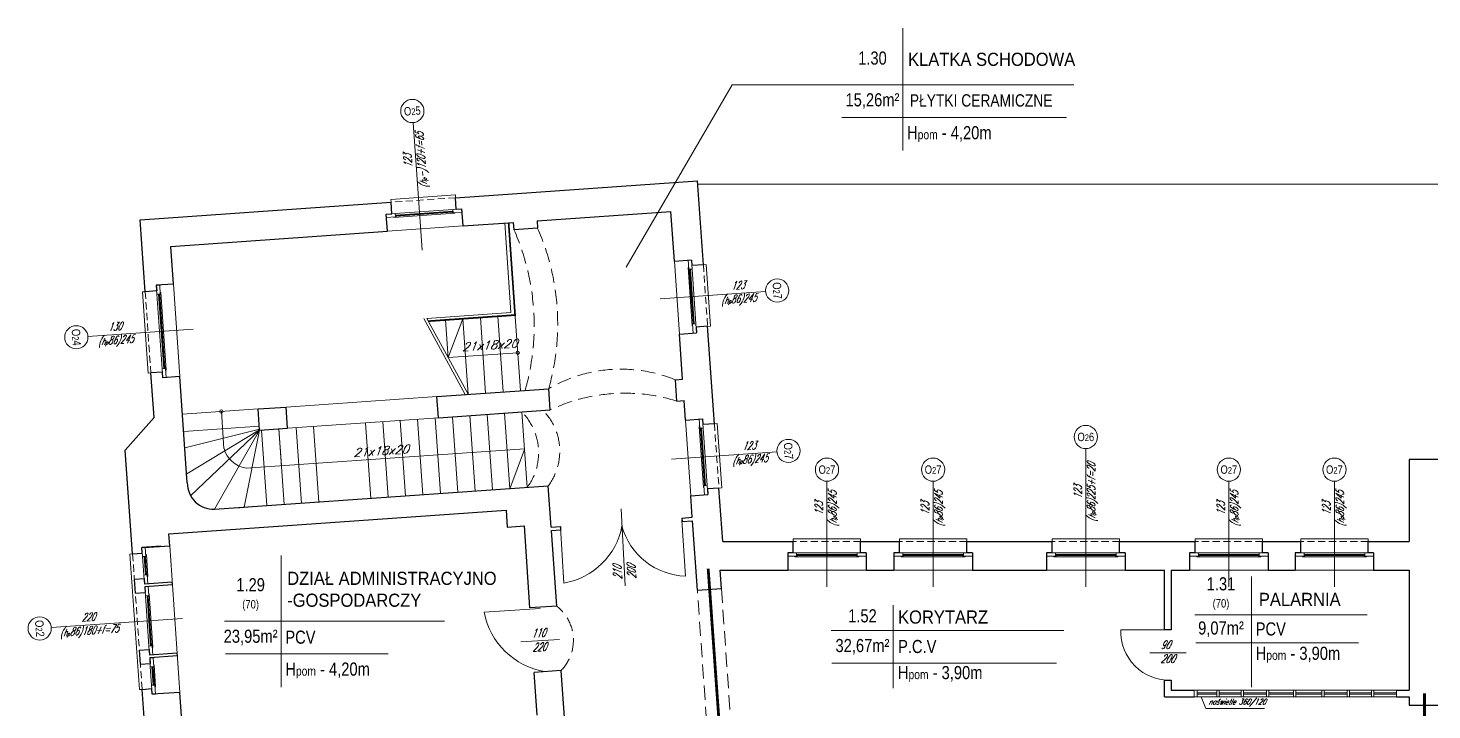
# Model space of a CAD drawing. Header units: millimetres. Extents: x -18485 to 40303, y -22087 to 35064.
# Drawn here: x 1545 to 4046, y 18745 to 19961 of the extents above; entities that cross this region are included whole.
import ezdxf

# ---------------------------------------------------------------- set-up
doc = ezdxf.new("R2010")
doc.units = ezdxf.units.MM
doc.linetypes.add('ACAD_ISO12W100', pattern=[21, 12, -3, 0, -3, 0, -3])
doc.linetypes.add('DASHED', pattern=[19.05, 12.7, -6.35])
for name, color, linetype, lineweight in [('01 parter - ściany', 2, 'Continuous', 25), ('03-01_okna', 5, 'Continuous', 15), ('03_drzwi', 1, 'Continuous', 0), ('04-1_widok', 251, 'Continuous', 5), ('04-2_nad', 251, 'DASHED', 5), ('05-03_opis', 10, 'Continuous', 5), ('inw03-02_schody', 6, 'Continuous', 5)]:
    doc.layers.add(name, color=color, linetype=linetype, lineweight=lineweight)
doc.styles.add('ariel', font='arial.ttf', dxfattribs={"width": 0.8})
doc.styles.add('ariel_wym', font='simplex.shx', dxfattribs={"width": 0.65, "oblique": 25})

msp = doc.modelspace()

# ---------------------------------------------------------------- linework, layer by layer
at = {"layer": '01 parter - ściany'}
for p, q in [((2306.5, 19658.2), (2737.4, 19688.3)), ((2747.9, 19538.7), (2737.4, 19688.3)), ((2307.9, 19637.7), (2306.5, 19658.2)), ((1744.9, 19618.9), (2191.8, 19650.2)), ((2183.2, 19629), (2193.2, 19629.7)), ((2185.3, 19598.6), (2183.2, 19629)), ((2193.2, 19629.7), (2191.8, 19650.2)), ((2307.9, 19637.7), (2317.9, 19638.4)), ((2320, 19608), (2317.9, 19638.4)), ((2451.7, 19617.2), (2690.1, 19633.9)), ((2696.3, 19545), (2690.1, 19633.9)), ((1753.8, 19490.7), (1744.9, 19618.9)), ((2320, 19608), (2409.8, 19614.3)), ((2410.7, 19601.3), (2409.8, 19614.3)), ((2452.6, 19604.2), (2410.7, 19601.3)), ((2451.7, 19617.2), (2452.6, 19604.2)), ((1799.3, 19571.6), (2185.3, 19598.6)), ((1804, 19504.3), (1799.3, 19571.6)), ((2696.3, 19545), (2726.7, 19547.3)), ((2696.3, 19545), (2726.7, 19547.3)), ((2726.7, 19547.1), (2727.5, 19537.2)), ((2747.9, 19538.7), (2727.4, 19537.2)), ((1804, 19504.3), (1773.6, 19502.1)), ((1774.3, 19492.1), (1753.8, 19490.7)), ((1773.6, 19502.1), (1774.3, 19492.1)), ((2755.6, 19429.1), (2735.1, 19427.6)), ((2767.7, 19255.4), (2755.6, 19429.1)), ((2705.4, 19415.3), (2735.8, 19417.7)), ((2711, 19334.6), (2705.4, 19415.3)), ((2735.1, 19427.4), (2735.8, 19417.4)), ((1784.4, 19347.5), (1763.9, 19346.1)), ((1769.5, 19266.8), (1763.9, 19346.1)), ((1785.1, 19337.5), (1784.4, 19347.5)), ((1815.5, 19339.7), (1785.1, 19337.5)), ((1828.8, 19150.2), (1815.5, 19339.7)), ((2698.1, 19333.7), (2711, 19334.6)), ((2698.1, 19333.7), (2711, 19334.6)), ((2698.1, 19333.7), (2711, 19334.6)), ((2700.7, 19295.8), (2698.1, 19333.7)), ((2273.5, 19304), (2472.6, 19317.9)), ((2276.2, 19266.1), (2273.5, 19304)), ((2475.3, 19280), (2472.6, 19317.9)), ((1954.9, 19281.7), (2004.8, 19285.2)), ((1957.5, 19243.8), (1954.9, 19281.7)), ((2007.4, 19247.3), (2004.8, 19285.2)), ((2276.2, 19266.1), (2475.3, 19280)), ((2700.7, 19295.8), (2713.7, 19296.7)), ((2700.7, 19295.8), (2713.7, 19296.7)), ((2700.7, 19295.8), (2713.7, 19296.7)), ((2716.1, 19261.7), (2713.7, 19296.7)), ((1769.5, 19266.8), (1718.4, 19208.1)), ((2716.1, 19261.7), (2746.5, 19264)), ((2746.5, 19264), (2747.2, 19254)), ((2767.8, 19255.4), (2747.3, 19253.9)), ((1957.5, 19243.8), (2007.4, 19247.3)), ((1731.4, 19023.4), (1718.4, 19208.1)), ((4134.2, 19191.5), (4005.3, 19191.5)), ((4005.3, 19191.5), (4005.3, 19045.5)), ((1877.2, 19102.9), (2471.7, 19144.5)), ((2476.9, 19071.1), (2471.7, 19144.5)), ((2725.6, 19127), (2755.9, 19129.1)), ((2775.7, 19140.8), (2755.2, 19139.1)), ((2755.2, 19139.1), (2755.9, 19129.1)), ((2782.4, 19045.5), (2775.7, 19140.8)), ((1915.2, 19105.5), (1945.1, 19107.6)), ((2728.2, 19088.6), (2725.6, 19127)), ((1796, 19059.1), (2396.6, 19101.1)), ((2396.6, 19101.1), (2398.7, 19071.1)), ((2709.5, 19087.3), (2728.2, 19088.6)), ((2709.5, 19087.3), (2710, 19081.3)), ((2710, 19081.3), (2728.7, 19082.6)), ((2737.3, 18958.5), (2728.7, 19082.6)), ((1797.5, 19038), (1796, 19059.1)), ((2398.7, 19071.1), (2429.4, 19073.3)), ((2438.8, 18927.1), (2429.4, 19073.3)), ((2476.9, 19071.1), (2493.3, 19072.2)), ((2477.3, 19065.1), (2493.7, 19066.2)), ((2486.7, 18930.4), (2477.3, 19065.1)), ((2493.3, 19072.2), (2493.7, 19066.2)), ((1781.7, 19036.9), (1748, 19034.6)), ((1748.7, 19024.6), (1748, 19034.6)), ((1751.3, 19034.8), (1797.6, 19038)), ((2782.4, 19045.5), (2908.1, 19045.5)), ((2908.1, 19025.4), (2908.1, 19045.5)), ((3028.1, 19045.5), (3097.1, 19045.5)), ((3028.1, 19025.4), (3028.1, 19045.5)), ((3097.1, 19025.4), (3097.1, 19045.5)), ((3217.1, 19045.5), (3369.1, 19045.5)), ((3217.1, 19025.4), (3217.1, 19045.5)), ((3369.1, 19025.4), (3369.1, 19045.5)), ((3489.1, 19045.5), (3623.8, 19045.5)), ((3489.1, 19025.4), (3489.1, 19045.5)), ((3623.8, 19025.5), (3623.8, 19045.5)), ((3743.8, 19045.5), (3811.8, 19045.5)), ((3743.8, 19025.5), (3743.8, 19045.5)), ((3811.8, 19025.5), (3811.8, 19045.5)), ((3931.8, 19045.5), (4005.3, 19045.5)), ((3931.8, 19025.5), (3931.8, 19045.5)), ((1731.6, 19023.4), (1748.7, 19024.6)), ((2898.1, 19025.4), (2898.1, 18994.5)), ((2908.1, 19025.4), (2898.1, 19025.4)), ((3038.1, 19025.4), (3028.1, 19025.4)), ((3038.1, 19025.4), (3038.1, 18994.5)), ((3087.1, 19025.4), (3087.1, 18994.5)), ((3097.1, 19025.4), (3087.1, 19025.4)), ((3227.1, 19025.4), (3217.1, 19025.4)), ((3227.1, 19025.4), (3227.1, 18994.5)), ((3359.1, 19025.4), (3359.1, 18994.5)), ((3369.1, 19025.4), (3359.1, 19025.4)), ((3499.1, 19025.5), (3489.1, 19025.5)), ((3499.1, 19025.4), (3499.1, 18994.5)), ((3613.8, 19025.5), (3613.8, 18994.5)), ((3623.8, 19025.5), (3613.8, 19025.5)), ((3753.8, 19025.5), (3743.8, 19025.5)), ((3753.8, 19025.5), (3753.8, 18994.5)), ((3801.8, 19025.5), (3801.8, 18994.5)), ((3811.8, 19025.5), (3801.8, 19025.5)), ((3941.8, 19025.5), (3931.8, 19025.5)), ((3941.8, 19025.5), (3941.8, 18994.5)), ((1734.7, 18978.5), (1751.9, 18979.7)), ((1736.4, 18953.6), (1734.7, 18978.5)), ((1751.9, 18979.7), (1752.6, 18969.7)), ((2780.2, 18961.5), (2777.9, 18994.5)), ((2777.9, 18994.5), (2898.1, 18994.5)), ((3038.1, 18994.5), (3087.1, 18994.5)), ((3227.1, 18994.5), (3359.1, 18994.5)), ((3499.1, 18994.5), (3569.3, 18994.5)), ((3569.3, 18888.1), (3569.3, 18994.5)), ((3581.3, 18994.5), (3613.8, 18994.5)), ((3581.3, 18994.5), (3581.4, 18888.1)), ((3753.8, 18994.5), (3801.8, 18994.5)), ((3941.8, 18994.5), (4005.3, 18994.5)), ((4005.3, 18994.5), (4005.3, 18780.5)), ((1736.4, 18953.6), (1753.7, 18954.8)), ((1802, 18973.2), (1752.6, 18969.7)), ((1802.3, 18968.2), (1752.9, 18964.7)), ((1752.9, 18964.7), (1753.6, 18954.8)), ((1802.3, 18968.2), (1802, 18973.2)), ((2737.3, 18958.5), (2780.2, 18961.5)), ((2486.7, 18930.4), (2438.8, 18927.1)), ((3581.4, 18888.1), (3569.3, 18888.1)), ((1743.6, 18851.8), (1760.8, 18853)), ((1760.8, 18853), (1761.5, 18843.1)), ((1745.3, 18826.9), (1743.6, 18851.8)), ((1745.3, 18826.9), (1762.5, 18828.1)), ((1810.8, 18846.5), (1761.5, 18843.1)), ((1811.2, 18841.5), (1761.8, 18838)), ((1761.8, 18838), (1762.5, 18828.1)), ((1811.2, 18841.5), (1810.8, 18846.5)), ((2494.7, 18815.7), (2446.8, 18812.3)), ((2452.2, 18736.1), (2446.8, 18812.3)), ((2513.5, 18547.3), (2494.7, 18815.7)), ((1748.4, 18782), (1765.6, 18783.2)), ((1760.2, 18611.5), (1748.4, 18782)), ((1766.3, 18773.2), (1765.6, 18783.2)), ((3569.3, 18768.5), (3569.3, 18798.1)), ((3569.3, 18798.1), (3581.4, 18798.1)), ((3581.4, 18798.1), (3581.4, 18780.4)), ((3581.4, 18780.4), (3622.3, 18780.4)), ((3982.3, 18780.5), (4005.3, 18780.4)), ((1815.7, 18776.6), (1766.4, 18773.2)), ((1821.7, 18692), (1815.7, 18776.6)), ((3569.3, 18768.5), (3622.3, 18768.5)), ((3982.3, 18768.5), (4005.3, 18768.5)), ((4005.3, 18768.5), (4005.3, 18753.5)), ((4005.3, 18753.5), (4056.3, 18753.5))]:
    msp.add_line(p, q, dxfattribs=at)
msp.add_arc((1876, 19150.1), 47.2, 179.8962, 271.4825, dxfattribs=at)
at = {"layer": '03-01_okna', "linetype": 'Continuous', "lineweight": 0}
for p, q in [((2306.2, 19663.2), (2191.4, 19655.2)), ((2191.8, 19650.2), (2191.4, 19655.2)), ((2306.5, 19658.2), (2306.2, 19663.2)), ((2199.2, 19630.1), (2301.9, 19637.3)), ((2302.1, 19634.3), (2199.4, 19627.1)), ((2301.2, 19632.8), (2200.5, 19625.7)), ((2301.3, 19632.3), (2200.5, 19625.2)), ((2301.4, 19630.3), (2301.1, 19634.3)), ((2200.7, 19623.2), (2200.4, 19627.2)), ((2720.9, 19529.7), (2724.9, 19530)), ((2722.9, 19529.8), (2729.7, 19434.1)), ((2723.4, 19529.9), (2730.2, 19434.1)), ((2724.8, 19531), (2731.7, 19433.2)), ((2734.7, 19433.4), (2727.8, 19531.2)), ((2747.9, 19538.6), (2752.8, 19539)), ((2752.8, 19539), (2760.6, 19429.2)), ((1753.8, 19490.8), (1748.8, 19490.4)), ((1748.8, 19490.4), (1758.9, 19345.7)), ((1784, 19353.5), (1774.7, 19486.2)), ((1777.7, 19486.4), (1787, 19353.7)), ((1781.7, 19485.7), (1777.8, 19485.4)), ((1779.3, 19485.5), (1788.4, 19354.8)), ((1779.8, 19485.5), (1788.9, 19354.8)), ((2727.7, 19433.9), (2731.6, 19434.2)), ((1790.9, 19355), (1786.9, 19354.7)), ((2767.6, 19255.3), (2772.6, 19255.7)), ((2772.6, 19255.7), (2780.7, 19140.9)), ((2740.7, 19246.4), (2744.6, 19246.6)), ((2742.7, 19246.5), (2749.8, 19145.8)), ((2743.2, 19246.5), (2750.3, 19145.8)), ((2744.6, 19247.6), (2751.8, 19144.9)), ((2754.8, 19145.1), (2747.6, 19247.8)), ((2747.8, 19145.6), (2751.8, 19145.9)), ((2908.1, 19045.5), (2908.1, 19050.5)), ((3028.1, 19050.5), (2908.1, 19050.5)), ((3028.1, 19045.5), (3028.1, 19050.5)), ((3097.1, 19045.5), (3097.1, 19050.5)), ((3217.1, 19050.5), (3097.1, 19050.5)), ((3217.1, 19045.5), (3217.1, 19050.5)), ((3369, 19045.5), (3369, 19050.5)), ((3489.1, 19050.5), (3369, 19050.5)), ((3489.1, 19045.5), (3489.1, 19050.5)), ((3623.8, 19045.5), (3623.8, 19050.5)), ((3743.9, 19050.5), (3623.8, 19050.5)), ((3743.9, 19045.5), (3743.9, 19050.5)), ((3811.8, 19045.5), (3811.8, 19050.5)), ((3931.9, 19050.5), (3811.8, 19050.5)), ((3931.9, 19045.5), (3931.9, 19050.5)), ((1731.4, 19023.4), (1726.4, 19023)), ((1726.4, 19023), (1743.5, 18781.6)), ((1751.5, 18985.7), (1749.2, 19018.6)), ((1752.2, 19018.8), (1754.5, 18985.9)), ((1756.2, 19018.1), (1752.2, 19017.8)), ((1753.7, 19017.9), (1755.9, 18987)), ((1754.2, 19018), (1756.4, 18987.1)), ((2914.1, 19025.4), (3022.1, 19025.4)), ((3022.1, 19022.4), (2914.1, 19022.4)), ((2915.1, 19018.4), (2915.1, 19022.4)), ((3021.1, 19020.9), (2915.1, 19020.9)), ((3021.1, 19020.4), (2915.1, 19020.4)), ((3021.1, 19018.4), (3021.1, 19022.4)), ((3103.1, 19025.4), (3211.1, 19025.4)), ((3211.1, 19022.4), (3103.1, 19022.4)), ((3104.1, 19018.4), (3104.1, 19022.4)), ((3210.1, 19020.9), (3104.1, 19020.9)), ((3210.1, 19020.4), (3104.1, 19020.4)), ((3210.1, 19018.4), (3210.1, 19022.4)), ((3375.1, 19025.4), (3483.1, 19025.4)), ((3483.1, 19022.4), (3375.1, 19022.4)), ((3376.1, 19018.4), (3376.1, 19022.4)), ((3482.1, 19020.9), (3376.1, 19020.9)), ((3482.1, 19020.4), (3376.1, 19020.4)), ((3482.1, 19018.4), (3482.1, 19022.4)), ((3629.8, 19025.4), (3737.8, 19025.4)), ((3737.8, 19022.4), (3629.8, 19022.4)), ((3630.8, 19018.4), (3630.8, 19022.4)), ((3736.8, 19020.9), (3630.8, 19020.9)), ((3736.8, 19020.4), (3630.8, 19020.4)), ((3736.8, 19018.4), (3736.8, 19022.4)), ((3817.8, 19025.4), (3925.8, 19025.4)), ((3925.8, 19022.4), (3817.8, 19022.4)), ((3818.8, 19018.4), (3818.8, 19022.4)), ((3924.8, 19020.9), (3818.8, 19020.9)), ((3924.8, 19020.4), (3818.8, 19020.4)), ((3924.8, 19018.4), (3924.8, 19022.4)), ((1758.4, 18987.2), (1754.4, 18986.9)), ((1760.3, 18859), (1754.1, 18948.7)), ((1757.1, 18949), (1763.3, 18859.2)), ((1761.1, 18948.2), (1757.1, 18948)), ((1758.6, 18948.1), (1764.7, 18860.3)), ((1759.1, 18948.1), (1765.2, 18860.4)), ((1767.2, 18860.5), (1763.2, 18860.2)), ((1765.2, 18789.2), (1762.9, 18822.1)), ((1765.9, 18822.3), (1768.2, 18789.4)), ((1770, 18821.5), (1766, 18821.3)), ((1767.5, 18821.4), (1769.6, 18790.5)), ((1768, 18821.4), (1770.1, 18790.5)), ((1772.1, 18790.7), (1768.1, 18790.4)), ((3982.3, 18780.5), (3622.3, 18780.4)), ((3622.3, 18780.4), (3622.3, 18768.5)), ((3627.3, 18780.4), (3627.3, 18768.5)), ((3662.5, 18768.5), (3662.5, 18780.4)), ((3666.8, 18768.5), (3666.8, 18780.4)), ((3705.9, 18768.5), (3705.9, 18780.4)), ((3710.1, 18768.5), (3710.1, 18780.4)), ((3750.8, 18768.5), (3750.8, 18780.4)), ((3755, 18768.5), (3755, 18780.4)), ((3799.1, 18768.5), (3799.1, 18780.4)), ((3803.4, 18768.5), (3803.4, 18780.4)), ((3849.6, 18768.5), (3849.6, 18780.4)), ((3853.8, 18768.5), (3853.8, 18780.4)), ((3894.4, 18768.5), (3894.4, 18780.4)), ((3898.7, 18768.5), (3898.7, 18780.4)), ((3937.8, 18768.5), (3937.8, 18780.4)), ((3942.1, 18768.5), (3942.1, 18780.4)), ((3982.3, 18780.4), (3982.3, 18768.5)), ((3982.3, 18768.5), (3622.3, 18768.5)), ((3662.5, 18775.6), (3627.3, 18775.6)), ((3662.5, 18773.1), (3627.3, 18773.1)), ((3705.9, 18775.6), (3666.8, 18775.6)), ((3705.9, 18773.1), (3666.8, 18773.1)), ((3750.8, 18775.6), (3710.1, 18775.6)), ((3750.8, 18773.1), (3710.1, 18773.1)), ((3799.1, 18775.6), (3755, 18775.6)), ((3799.1, 18773.1), (3755, 18773.1)), ((3849.6, 18775.6), (3803.4, 18775.6)), ((3849.6, 18773.1), (3803.4, 18773.1)), ((3894.4, 18775.6), (3853.8, 18775.6)), ((3894.4, 18773.1), (3853.8, 18773.1)), ((3937.8, 18775.6), (3898.7, 18775.6)), ((3937.8, 18773.1), (3898.7, 18773.1)), ((3982.3, 18775.6), (3942.1, 18775.6)), ((3982.3, 18773.1), (3942.1, 18773.1))]:
    msp.add_line(p, q, dxfattribs=at)
at = {"layer": '03-01_okna', "linetype": 'DASHED'}
for p, q in [((2306.5, 19658.2), (2191.8, 19650.2)), ((2747.9, 19538.6), (2755.6, 19428.8)), ((1753.8, 19490.8), (1763.9, 19346.1)), ((2760.6, 19429.2), (2755.6, 19428.8)), ((1758.9, 19345.7), (1763.9, 19346.1)), ((2767.6, 19255.3), (2775.7, 19140.6)), ((2780.7, 19140.9), (2775.7, 19140.6)), ((3028.1, 19045.5), (2908.1, 19045.5)), ((3217.1, 19045.5), (3097.1, 19045.5)), ((3489.1, 19045.5), (3369, 19045.5)), ((3743.9, 19045.5), (3623.8, 19045.5)), ((3931.9, 19045.5), (3811.8, 19045.5)), ((1731.4, 19023.4), (1748.4, 18782)), ((1743.5, 18781.6), (1748.4, 18782))]:
    msp.add_line(p, q, dxfattribs=at)
at = {"layer": '03-01_okna', "linetype": 'Continuous', "lineweight": 0}
for points in [[(2183.6, 19623), (2199.6, 19624.1), (2199.2, 19630.1), (2183.2, 19629)], [(2302.3, 19631.3), (2318.3, 19632.5), (2317.9, 19638.5), (2301.9, 19637.3)], [(2721.8, 19530.7), (2720.7, 19546.7), (2726.7, 19547.1), (2727.8, 19531.2)], [(1780.7, 19486.6), (1779.6, 19502.5), (1773.6, 19502.1), (1774.7, 19486.2)], [(2729.8, 19417), (2728.7, 19433), (2734.7, 19433.4), (2735.8, 19417.4)], [(1791.1, 19338), (1790, 19353.9), (1784, 19353.5), (1785.1, 19337.5)], [(2741.6, 19247.4), (2740.5, 19263.4), (2746.5, 19263.8), (2747.6, 19247.8)], [(2750, 19128.7), (2748.9, 19144.7), (2754.8, 19145.1), (2755.9, 19129.1)], [(1755.2, 19019), (1754, 19035), (1748, 19034.6), (1749.2, 19018.6)], [(2898.1, 19019.4), (2914.1, 19019.4), (2914.1, 19025.4), (2898.1, 19025.4)], [(3022.1, 19019.4), (3038.1, 19019.4), (3038.1, 19025.4), (3022.1, 19025.4)], [(3087.1, 19019.4), (3103.1, 19019.4), (3103.1, 19025.4), (3087.1, 19025.4)], [(3211.1, 19019.4), (3227.1, 19019.4), (3227.1, 19025.4), (3211.1, 19025.4)], [(3359.1, 19019.4), (3375.1, 19019.4), (3375.1, 19025.4), (3359.1, 19025.4)], [(3483.1, 19019.4), (3499.1, 19019.4), (3499.1, 19025.4), (3483.1, 19025.4)], [(3613.8, 19019.4), (3629.8, 19019.4), (3629.8, 19025.4), (3613.8, 19025.4)], [(3737.8, 19019.4), (3753.8, 19019.4), (3753.8, 19025.4), (3737.8, 19025.4)], [(3801.8, 19019.4), (3817.8, 19019.4), (3817.8, 19025.4), (3801.8, 19025.4)], [(3925.8, 19019.4), (3941.8, 19019.4), (3941.8, 19025.4), (3925.8, 19025.4)], [(1758.6, 18970.2), (1757.5, 18986.1), (1751.5, 18985.7), (1752.6, 18969.7)], [(1760, 18949.2), (1758.9, 18965.1), (1752.9, 18964.7), (1754.1, 18948.7)], [(1767.4, 18843.5), (1766.3, 18859.4), (1760.3, 18859), (1761.4, 18843.1)], [(1768.9, 18822.5), (1767.8, 18838.4), (1761.8, 18838), (1762.9, 18822.1)], [(1772.3, 18773.6), (1771.2, 18789.6), (1765.2, 18789.2), (1766.3, 18773.2)]]:
    msp.add_lwpolyline(points, close=True, dxfattribs=at)
for points in [[(2305.3, 19631.6), (2305.4, 19630.6), (2196.7, 19622.9), (2196.6, 19623.9)], [(2721.6, 19533.7), (2720.6, 19533.7), (2727.9, 19429.9), (2728.9, 19430)], [(1780.5, 19489.6), (1781.5, 19489.6), (1791.2, 19351), (1790.2, 19350.9)], [(2741.4, 19250.4), (2740.4, 19250.4), (2748.1, 19141.6), (2749.1, 19141.7)], [(1754.9, 19022), (1755.9, 19022.1), (1758.7, 18983.2), (1757.7, 18983.1)], [(3025.1, 19019.4), (3025.1, 19018.4), (2911.1, 19018.4), (2911.1, 19019.4)], [(3214.1, 19019.4), (3214.1, 19018.4), (3100.1, 19018.4), (3100.1, 19019.4)], [(3486.1, 19019.4), (3486.1, 19018.4), (3372.1, 19018.4), (3372.1, 19019.4)], [(3740.8, 19019.4), (3740.8, 19018.4), (3626.8, 19018.4), (3626.8, 19019.4)], [(3928.8, 19019.4), (3928.8, 19018.4), (3814.8, 19018.4), (3814.8, 19019.4)], [(1759.8, 18952.2), (1760.8, 18952.2), (1767.5, 18856.5), (1766.5, 18856.4)], [(1768.7, 18825.5), (1769.7, 18825.5), (1772.4, 18786.7), (1771.4, 18786.6)]]:
    msp.add_lwpolyline(points, dxfattribs=at)
at = {"layer": '03_drzwi'}
for p, q in [((2601.4, 19104), (2608.7, 18966.5)), ((2716.1, 18983.9), (2709.8, 19083.6)), ((2499.4, 18971.4), (2493.4, 19071.2)), ((2357.5, 18919.5), (2457.3, 18926.3)), ((3491.4, 18888.1), (3581.4, 18888.1)), ((2423.1, 18866.4), (2491.8, 18871.1)), ((3608, 18847.1), (3543.3, 18847)), ((3634.7, 18768.5), (3642.9, 18748.1)), ((3642.9, 18748.1), (3747.5, 18748.1))]:
    msp.add_line(p, q, dxfattribs=at)
for centre, radius, start, end in [((2478.2, 19096.6), 127, 279.6435, 349.3793), ((2719.5, 19104.4), 120.6, 195.0213, 268.4086), ((2487.5, 18944.1), 132.3, 190.734, 260.5597), ((3578.2, 18884.9), 86.9, 177.8957, 272.1043)]:
    msp.add_arc(centre, radius, start, end, dxfattribs=at)
at = {"layer": '04-1_widok'}
for p, q in [((2737.9, 19682.3), (5553.8, 19682.3)), ((2185.3, 19598.6), (2320, 19608)), ((2705.4, 19415.3), (2696.3, 19545)), ((1815.5, 19339.7), (1804, 19504.3)), ((2725.6, 19127), (2716, 19261.7)), ((1815.7, 18776.6), (1797.5, 19038)), ((2898.1, 18994.5), (3038.1, 18994.5)), ((3087.1, 18994.5), (3227.1, 18994.5)), ((3359, 18994.5), (3499.1, 18994.5)), ((3613.8, 18994.5), (3753.8, 18994.5)), ((3801.8, 18994.5), (3941.8, 18994.5))]:
    msp.add_line(p, q, dxfattribs=at)
at = {"layer": '04-2_nad', "ltscale": 2}
for p, q in [((2756.3, 18687.2), (2737.3, 18958.5)), ((2780.2, 18961.5), (2799.2, 18690.2))]:
    msp.add_line(p, q, dxfattribs=at)
for centre, radius, start, end in [((2064.2, 19433.2), 424.3, 344.2347, 23.7653), ((2022.3, 19430.3), 424.3, 344.2347, 23.7653), ((2601.3, 19097.3), 255.4, 67.7449, 120.2551), ((2608.2, 18998.8), 311.1, 72.7003, 115.2997), ((2388.6, 19206.3), 103.6, 323.3537, 44.6463), ((2350.9, 19203.7), 103.6, 323.3537, 44.6463), ((2439.2, 18869.4), 77.3, 315.9183, 52.0817)]:
    msp.add_arc(centre, radius, start, end, dxfattribs=at)
at = {"layer": '05-03_opis'}
for p, q in [((3103.5, 19960.7), (3103.5, 19742.3)), ((2610.2, 19534.6), (2799.4, 19859.5)), ((2799.4, 19859.5), (3407.6, 19859.5)), ((2994.6, 19801.2), (3394.6, 19801.2)), ((1996.1, 19020.6), (1996.1, 18786.1)), ((3724.4, 18983.2), (3724.4, 18785.6)), ((3085.8, 18932.1), (3085.8, 18784)), ((1895.1, 18903.4), (2287, 18903.4)), ((3623.4, 18914.6), (3930.2, 18914.6)), ((2975.8, 18886.8), (3389.9, 18886.8)), ((3624.8, 18864.7), (3914.5, 18864.7)), ((1896.6, 18845), (2186.3, 18845)), ((2976.9, 18828.4), (3376.8, 18828.4))]:
    msp.add_line(p, q, dxfattribs=at)
at = {"layer": '05-03_opis', "lineweight": 0}
for p, q in [((2247, 19564.8), (2231.1, 19792.2)), ((2671.3, 19478.1), (2858.9, 19491.2)), ((1839.3, 19424), (1651.7, 19410.9)), ((2691.3, 19192.3), (2878.8, 19205.4)), ((3429.1, 18964.9), (3429.1, 19211.1)), ((2968.1, 18964.9), (2968.1, 19152.9)), ((3157.1, 18964.9), (3157.1, 19152.9)), ((3683.9, 18964.9), (3683.9, 19152.9)), ((3871.9, 18964.9), (3871.9, 19152.9)), ((1820.2, 18908.3), (1586.5, 18892))]:
    msp.add_line(p, q, dxfattribs=at)
at = {"layer": '05-03_opis', "linetype": 'ACAD_ISO12W100', "ltscale": 5, "const_width": 5}
for points in [[(2781.9, 18639.4), (2756.5, 18997.2)], [(4032.3, 18595.5), (4032.3, 18775.1)]]:
    msp.add_lwpolyline(points, dxfattribs=at)
at = {"layer": '05-03_opis', "lineweight": 0}
for centre in [(2229.6, 19812.8), (2879.5, 19492.7), (1631.1, 19409.5), (3429.1, 19231.8), (2899.5, 19206.9), (2968.1, 19173.6), (3157.1, 19173.6), (3683.9, 19173.6), (3871.9, 19173.6), (1565.9, 18890.5)]:
    msp.add_circle(centre, 20.7, dxfattribs=at)
at = {"layer": 'inw03-02_schody'}
for p, q in [((2405.2, 19453.6), (2394.1, 19613.2)), ((2255.4, 19443.1), (2405.2, 19453.6)), ((2412.1, 19454), (2422, 19314.4)), ((2249.9, 19442.7), (2323.8, 19307.5)), ((2255.4, 19443.1), (2329.3, 19307.9)), ((2288.9, 19440.4), (2293.6, 19373.1)), ((2293.5, 19373.2), (2319.8, 19442.6)), ((2319.8, 19442.6), (2329.3, 19307.8)), ((2350.8, 19444.7), (2360.2, 19310)), ((2381.7, 19446.9), (2391.1, 19312.2)), ((2293.5, 19373.2), (2417.4, 19381.9)), ((2004.8, 19285.2), (2273.5, 19304)), ((1820.2, 19272.3), (1954.9, 19281.7)), ((2112.8, 19292.8), (2112.8, 19292.6)), ((1894.1, 19211.4), (1889.5, 19277.2)), ((2276.2, 19266.1), (2007.4, 19247.3)), ((2146.4, 19257), (2155.8, 19122.1)), ((2177.3, 19259.2), (2186.7, 19124.3)), ((2208.2, 19261.4), (2217.6, 19126.5)), ((2239.1, 19263.5), (2248.6, 19128.7)), ((2270.1, 19265.7), (2279.5, 19130.8)), ((2301, 19267.8), (2310.4, 19133)), ((2331.9, 19270), (2341.3, 19135.2)), ((2362.8, 19272.2), (2372.2, 19137.4)), ((2393.8, 19274.3), (2403.2, 19139.6)), ((2434.1, 19141.8), (2424.7, 19276.5)), ((1957, 19250.8), (1822.4, 19241.4)), ((1957.4, 19245.9), (1824.4, 19212.3)), ((1957.5, 19244.8), (1827.7, 19165.9)), ((1957.5, 19243.8), (1834.7, 19127.1)), ((1957.5, 19243.8), (1877.2, 19102.9)), ((1957.5, 19243.8), (1930.2, 19106.6)), ((1960.8, 19244.1), (1970.2, 19109.4)), ((1991.7, 19246.2), (2001.2, 19111.3)), ((1991.7, 19246.2), (1996.3, 19180.7)), ((2022.7, 19248.4), (2032.1, 19113.2)), ((2053.6, 19250.5), (2063, 19115.5)), ((1933.7, 19176.4), (2429.3, 19210.9)), ((2429.4, 19209.2), (2403.2, 19139.6))]:
    msp.add_line(p, q, dxfattribs=at)
at = {"layer": 'inw03-02_schody', "const_width": 3}
msp.add_lwpolyline([(2257.7, 19438.2), (2412.6, 19449.1), (2401.1, 19613.7)], dxfattribs=at)
at = {"layer": 'inw03-02_schody'}
for centre in [(2417.4, 19381.9), (1889.5, 19277.2)]:
    msp.add_circle(centre, 3, dxfattribs=at)
msp.add_arc((1939.9, 19223.2), 47.2, 194.4401, 262.5348, dxfattribs=at)

# ---------------------------------------------------------------- texts
at = {"layer": '03_drzwi', "char_height": 15, "width": 160.59, "style": 'ariel_wym'}
for s, insert, attachment_point, rotation in [('210\\P200', (2586.7, 19002.2), 3, 93.3769), ('110\\P220', (2440.8, 18889), 1, 3.9626), ('90\\P200', (3562.2, 18869.1), 1, 359.9915)]:
    msp.add_mtext(s, dxfattribs=dict(at, insert=insert, attachment_point=attachment_point, rotation=rotation))
at = {"layer": '03_drzwi', "insert": (3647.7, 18764.8), "char_height": 10, "width": 131.796, "attachment_point": 1, "style": 'ariel_wym'}
msp.add_mtext('naświetle 360/120', dxfattribs=at)
at = {"layer": '05-03_opis', "style": 'ariel'}
for s, insert, char_height, width, attachment_point in [('{\\fArial|b0|i0|c238|p34;1.30}', (3049.1, 19907), 23.423, 108.913, 5), ('\\W0.9;{\\fArial|b0|i0|c238|p34;KLATKA SCHODOWA}', (3112.5, 19904.8), 23.423, 356.637, 4), ('{\\fArial|b0|i0|c238|p34;15,26m²}', (3049.1, 19830.6), 23.423, 108.913, 5), ('{\\fArial|b0|i0|c238|p34;PŁYTKI CERAMICZNE}', (3115.7, 19831.5), 22, 322.789, 4), ('{\\fArial|b0|i0|c238|p34; H\\H0.7x;pom\\H1.429x; - 4,20m}', (3103.5, 19771.7), 23.423, 322.789, 4), ('{\\fArial|b0|i0|c238|p34;1.29\\P\\H0.6404x;(70)}', (1941.6, 18950.9), 23.423, 108.913, 5), ('{\\fArial|b0|i0|c238|p34;\\W0.9;DZIAŁ ADMINISTRACYJNO\\P-GOSPODARCZY}', (2006.7, 18960.2), 23.423, 356.637, 4), ('{\\fArial|b0|i0|c238|p34;1.31\\P\\H0.6404x;(70)}', (3669.9, 18952.5), 23.423, 108.913, 5), ('{\\fArial|b0|i0|c238|p34;\\W0.9;PALARNIA}', (3737.3, 18942.3), 23.423, 356.637, 4), ('{\\fArial|b0|i0|c238|p34;1.52}', (3031.3, 18912.9), 23.423, 108.913, 5), ('\\W0.9;{\\fArial|b0|i0|c238|p34;KORYTARZ}', (3094.7, 18910.7), 23.423, 356.637, 4), ('{\\fArial|b0|i0|c238|p34;9,07m²}', (3669.9, 18889.2), 23.423, 108.913, 5), ('{\\fArial|b0|i0|c238|p34;23,95m²}', (1941.6, 18874.5), 23.423, 108.913, 5), (' PCV', (1996.1, 18874.8), 23.42, 322.789, 4), (' PCV', (3724.4, 18889.5), 23.42, 322.789, 4), ('{\\fArial|b0|i0|c238|p34;32,67m²}', (3031.3, 18857.9), 23.423, 108.913, 5), ('{\\fArial|b0|i0|c238|p34;P.C.V}', (3094.7, 18858.2), 23.423, 322.789, 4), ('{\\fArial|b0|i0|c238|p34; H\\H0.7x;pom\\H1.429x; - 3,90m}', (3724.4, 18843.8), 23.423, 322.789, 4), ('{\\fArial|b0|i0|c238|p34; H\\H0.7x;pom\\H1.429x; - 4,20m}', (1996.1, 18815.6), 23.423, 322.789, 4), ('{\\fArial|b0|i0|c238|p34; H\\H0.7x;pom\\H1.429x; - 3,90m}', (3087.2, 18809.4), 23.423, 322.789, 4)]:
    msp.add_mtext(s, dxfattribs=dict(at, insert=insert, char_height=char_height, width=width, attachment_point=attachment_point))
at = {"layer": '05-03_opis', "lineweight": 0, "attachment_point": 5}
for s, insert, char_height, width, rotation, style in [('O{\\H0.8x;2}5', (2229.6, 19812.8), 15, 75.194, 4, 'ariel'), ('123\\P({\\H0.8333x;h\\H0.6x;p}-)120+f=65', (2235.8, 19724.6), 14.4, 62.661, 94, 'ariel_wym'), ('123\\P({\\H0.8333x;h\\H0.6x;p}86)245', (2810.1, 19487.8), 14.4, 62.661, 4, 'ariel_wym'), ('O{\\H0.8x;2}7', (2879.5, 19492.7), 15, 75.194, 274, 'ariel'), ('130\\P({\\H0.8333x;h\\H0.6x;p}86)245', (1700.5, 19414.3), 14.4, 62.661, 4, 'ariel_wym'), ('O{\\H0.8x;2}4', (1631.1, 19409.5), 15, 75.194, 274, 'ariel'), ('{\\W1;21x18x20}', (2367.2, 19395.5), 15, 55, 4, 'ariel_wym'), ('{\\W1;21x18x20}', (2173.3, 19207.1), 15, 55, 4, 'ariel_wym'), ('123\\P({\\H0.8333x;h\\H0.6x;p}86)245', (2830.1, 19202), 14.4, 62.661, 4, 'ariel_wym'), ('O{\\H0.8x;2}7', (2899.5, 19206.9), 15, 75.194, 274, 'ariel'), ('123\\P({\\H0.8333x;h\\H0.6x;p}86)225+f=20', (3429.1, 19133.1), 14.4, 120.882, 90, 'ariel_wym'), ('123\\P({\\H0.8333x;h\\H0.6x;p}86)245', (2968.1, 19104), 14.4, 62.661, 90, 'ariel_wym'), ('123\\P({\\H0.8333x;h\\H0.6x;p}86)245', (3157.1, 19104), 14.4, 62.661, 90, 'ariel_wym'), ('123\\P({\\H0.8333x;h\\H0.6x;p}86)245', (3683.9, 19104), 14.4, 62.661, 90, 'ariel_wym'), ('123\\P({\\H0.8333x;h\\H0.6x;p}86)245', (3871.9, 19104), 14.4, 62.661, 90, 'ariel_wym'), ('O{\\H0.8x;2}2', (1565.9, 18890.5), 15, 75.194, 274, 'ariel'), ('220\\P({\\H0.8333x;h\\H0.6x;p}86)180+f=75', (1653.3, 18896.6), 14.4, 118.99, 4, 'ariel_wym')]:
    msp.add_mtext(s, dxfattribs=dict(at, insert=insert, char_height=char_height, width=width, rotation=rotation, style=style))
at = {"layer": '05-03_opis', "lineweight": 0, "char_height": 15, "width": 75.194, "attachment_point": 5, "style": 'ariel'}
for s, insert in [('O{\\H0.8x;2}6', (3429.1, 19231.8)), ('O{\\H0.8x;2}7', (2968.1, 19173.6)), ('O{\\H0.8x;2}7', (3157.1, 19173.6)), ('O{\\H0.8x;2}7', (3683.9, 19173.6)), ('O{\\H0.8x;2}7', (3871.9, 19173.6))]:
    msp.add_mtext(s, dxfattribs=dict(at, insert=insert))

doc.saveas('drawing.dxf')
